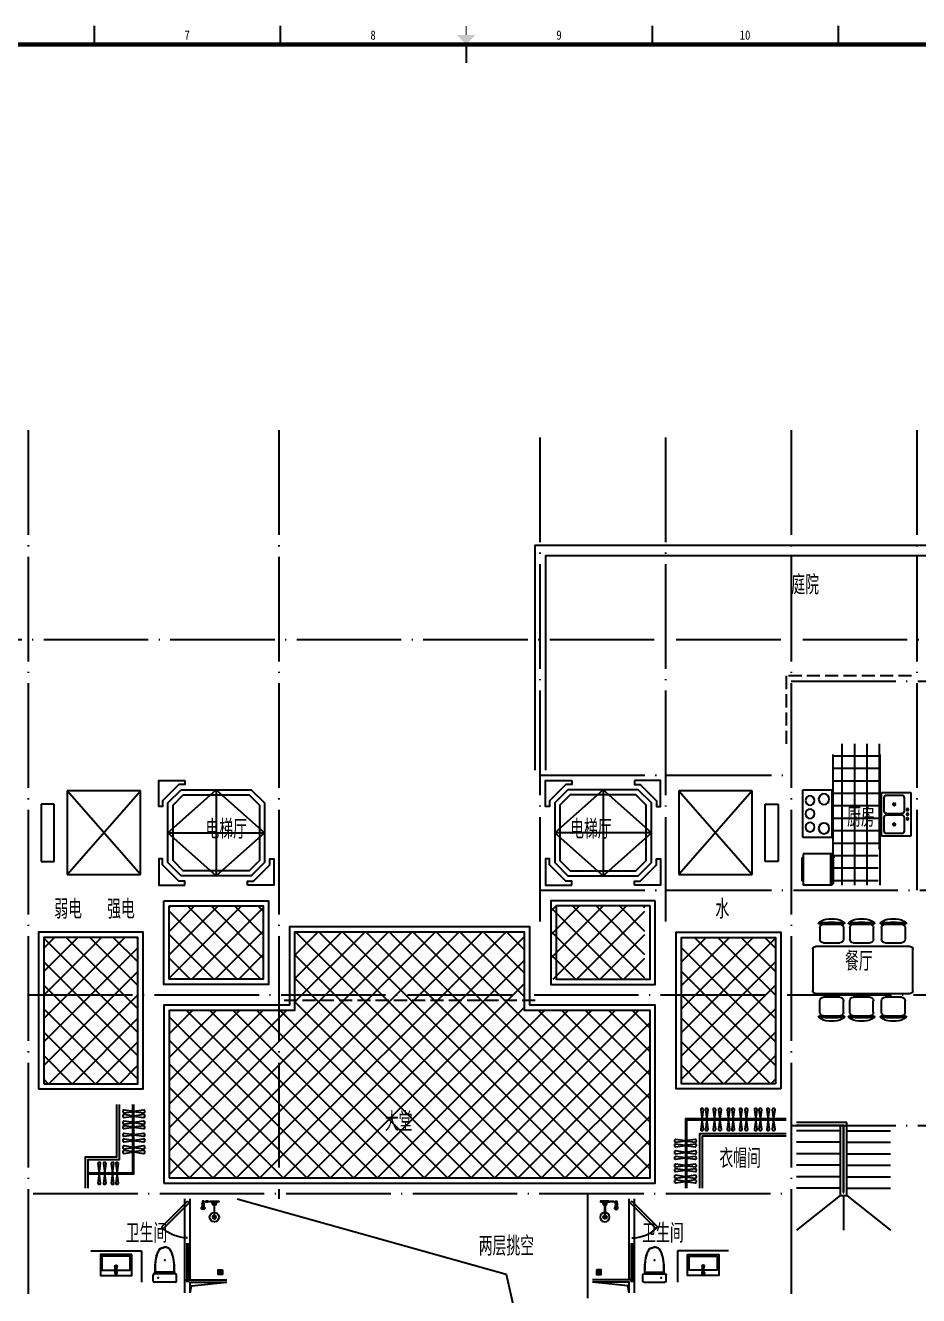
# Model space of a CAD drawing. Extents: x 921942 to 1159542, y -958603 to -790785.
# Drawn here: x 1003142 to 1020228, y -899172 to -874872 of the extents above; entities that cross this region are included whole.
import ezdxf
from ezdxf.enums import TextEntityAlignment as Align

# ---------------------------------------------------------------- set-up
doc = ezdxf.new("R2010")
doc.units = 0
doc.header["$LTSCALE"] = 1000
doc.header["$MEASUREMENT"] = 0
doc.linetypes.add('DASH', pattern=[0.35, 0.25, -0.1])
doc.linetypes.add('DOTE', pattern=[2.42, 2, -0.2, 0.02, -0.2])
doc.layers.get('0').update_dxf_attribs({"linetype": 'CONTINUOUS'})
for name, color, linetype in [('DOTE', 1, 'DOTE'), ('STAIR', 2, 'CONTINUOUS'), ('TT', 7, 'CONTINUOUS'), ('厨卫', 8, 'CONTINUOUS'), ('图框', 255, 'CONTINUOUS'), ('家具', 8, 'CONTINUOUS'), ('平面填充', 250, 'CONTINUOUS'), ('看线', 2, 'CONTINUOUS'), ('管道', 8, 'CONTINUOUS'), ('造型墙', 55, 'CONTINUOUS')]:
    doc.layers.add(name, color=color, linetype=linetype)
doc.styles.get("Standard").update_dxf_attribs({"font": 'GBENOR', "bigfont": 'GBCBIG'})
doc.styles.add('TKZ1', font='SIMHEI.TTF', dxfattribs={"width": 0.7})
pattern_1 = [(45, (33718.2, 5595.37), (-224.5064, 224.5064), []), (135, (33718.2, 5595.37), (-224.5064, -224.5064), [])]

# ---------------------------------------------------------------- blocks, each defined once
blk = doc.blocks.new('fdgfhghjy')
at = {"layer": '家具'}
for p, q in [((-572, -1297), (-572, 518)), ((-522, 568), (278, 568)), ((328, 518), (328, -1297)), ((-1102, 245), (-1102, 146)), ((-1002, 425), (-1002, -35)), ((-934, 420), (-709, 420)), ((-642, 353), (-642, 38)), ((397, 38), (397, 353)), ((689, 420), (464, 420)), ((757, -35), (757, 425)), ((857, 146), (857, 245)), ((-1002, -183), (-1002, -643)), ((-934, -30), (-709, -30)), ((-934, -188), (-709, -188)), ((689, -30), (464, -30)), ((689, -188), (464, -188)), ((757, -643), (757, -183)), ((-1102, -363), (-1102, -462)), ((-642, -255), (-642, -570)), ((397, -570), (397, -255)), ((857, -462), (857, -363)), ((-934, -638), (-709, -638)), ((689, -638), (464, -638)), ((-1102, -936), (-1102, -1035)), ((-1002, -755), (-1002, -1215)), ((-934, -760), (-709, -760)), ((-642, -828), (-642, -1143)), ((397, -1143), (397, -828)), ((689, -760), (464, -760)), ((757, -1215), (757, -755)), ((857, -1035), (857, -936)), ((-934, -1210), (-709, -1210)), ((689, -1210), (464, -1210)), ((278, -1347), (-522, -1347))]:
    blk.add_line(p, q, dxfattribs=at)
for centre, radius, start, end in [((-522, 518), 50, 90, 180), ((278, 518), 50, 0, 90), ((-786, 235), 316, 139.2735, 178.2349), ((1676, 195), 2713, 174.8023, 185.1977), ((-1018, 435), 10, 67.33, 139.2735), ((-1022, 425), 20, 0, 67.33), ((-934, 353), 67.5, 90, 180), ((-709, 353), 67.5, 0, 90), ((464, 353), 67.5, 90, 180), ((689, 353), 67.5, 0, 90), ((777, 425), 20, 112.67, 180), ((773, 435), 10, 40.7265, 112.67), ((541, 235), 316, 1.7651, 40.7265), ((-1921, 195), 2713, 354.8023, 5.1977), ((-786, 156), 316, 181.7651, 220.7265), ((-934, 38), 67.5, 180, 270), ((-709, 38), 67.5, 270, 0), ((464, 38), 67.5, 180, 270), ((689, 38), 67.5, 270, 0), ((541, 156), 316, 319.2735, 358.2349), ((-786, -373), 316, 139.2735, 178.2349), ((1676, -413), 2713, 174.8023, 185.1977), ((-1018, -44), 10, 220.7265, 292.67), ((-1018, -174), 10, 67.33, 139.2735), ((-1022, -35), 20, 292.67, 0), ((-1022, -183), 20, 0, 67.33), ((-934, -255), 67.5, 90, 180), ((-709, -255), 67.5, 0, 90), ((464, -255), 67.5, 90, 180), ((689, -255), 67.5, 0, 90), ((777, -35), 20, 180, 247.33), ((777, -183), 20, 112.67, 180), ((773, -44), 10, 247.33, 319.2735), ((773, -174), 10, 40.7265, 112.67), ((541, -373), 316, 1.7651, 40.7265), ((-1921, -413), 2713, 354.8023, 5.1977), ((-786, -453), 316, 181.7651, 220.7265), ((541, -453), 316, 319.2735, 358.2349), ((-1018, -652), 10, 220.7265, 292.67), ((-1022, -643), 20, 292.67, 0), ((-934, -570), 67.5, 180, 270), ((-709, -570), 67.5, 270, 0), ((464, -570), 67.5, 180, 270), ((689, -570), 67.5, 270, 0), ((777, -643), 20, 180, 247.33), ((773, -652), 10, 247.33, 319.2735), ((-786, -945), 316, 139.2735, 178.2349), ((1676, -985), 2713, 174.8023, 185.1977), ((-1018, -746), 10, 67.33, 139.2735), ((-1022, -755), 20, 0, 67.33), ((-934, -828), 67.5, 90, 180), ((-709, -828), 67.5, 0, 90), ((464, -828), 67.5, 90, 180), ((689, -828), 67.5, 0, 90), ((777, -755), 20, 112.67, 180), ((773, -746), 10, 40.7265, 112.67), ((541, -945), 316, 1.7651, 40.7265), ((-1921, -985), 2713, 354.8023, 5.1977), ((-786, -1025), 316, 181.7651, 220.7265), ((-934, -1143), 67.5, 180, 270), ((-709, -1143), 67.5, 270, 0), ((464, -1143), 67.5, 180, 270), ((689, -1143), 67.5, 270, 0), ((541, -1025), 316, 319.2735, 358.2349), ((-1018, -1225), 10, 220.7265, 292.67), ((-1022, -1215), 20, 292.67, 0), ((-522, -1297), 50, 180, 270), ((278, -1297), 50, 270, 0), ((777, -1215), 20, 180, 247.33), ((773, -1225), 10, 247.33, 319.2735)]:
    blk.add_arc(centre, radius, start, end, dxfattribs=at)
blk = doc.blocks.new('aswqdfrsgfh')
at = {"layer": '厨卫', "linetype": 'ByBlock'}
for p, q in [((-513, 299), (-513, -260)), ((401, 299), (-513, 299)), ((401, -260), (401, 299)), ((-513, -260), (401, -260))]:
    blk.add_line(p, q, dxfattribs=at)
for centre, radius in [((-310, 159), 88.9), ((-56, 159), 88.9), ((198, 159), 88.9), ((-336, -108), 102), ((223, -108), 102)]:
    blk.add_circle(centre, radius, dxfattribs=at)
blk = doc.blocks.new('wasfsdgdfh')
at = {"layer": '厨卫', "linetype": 'ByBlock'}
for p, q in [((-317, 406), (241, 406)), ((-317, -432), (-317, 406)), ((-190, 51), (-190, 305)), ((-140, 356), (140, 356)), ((190, 305), (190, 51)), ((241, 406), (241, -432)), ((140, 0), (-140, 0)), ((-190, -330), (-190, -76)), ((-140, -25), (140, -25)), ((190, -76), (190, -330)), ((241, -432), (-317, -432)), ((140, -381), (-140, -381))]:
    blk.add_line(p, q, dxfattribs=at)
at = {"layer": '厨卫', "linetype": 'ByBlock', "extrusion": (0, 0, -1)}
for centre, major_axis, start_param, end_param in [((-140, 305), (0.1, 50.8), 4.711206, 6.282002), ((140, 305), (-0.1, 50.8), 0.001187, 1.571983), ((-254, 76), (-13.5, 13.5), 3.926991, 10.210176), ((-254, -13), (-13.5, 13.5), 3.926991, 10.210176), ((-140, 51), (-0.1, 50.8), 3.142779, 4.713576), ((0, 178), (-18, 18), 3.926991, 10.210176), ((140, 51), (0.1, 50.8), 1.569613, 3.140409), ((-254, -102), (-13.5, 13.5), 3.926991, 10.210176), ((-140, -76), (0.1, 50.8), 4.711206, 6.282002), ((0, -203), (-18, 18), 3.926991, 10.210176), ((140, -76), (-0.1, 50.8), 0.001187, 1.571983), ((-140, -330), (-0.1, 50.8), 3.142779, 4.713576), ((140, -330), (0.1, 50.8), 1.569613, 3.140409)]:
    blk.add_ellipse(centre, major_axis=major_axis, ratio=1, start_param=start_param, end_param=end_param, dxfattribs=at)
blk = doc.blocks.new('A$C0C200289')
at = {"layer": '家具'}
for p, q in [((-150, 72), (-150, 597)), ((600, 597), (-150, 597)), ((500, 623), (-48, 623)), ((-48, 613), (-48, 623)), ((500, 613), (-48, 613)), ((500, 613), (500, 623)), ((600, 72), (600, 597)), ((-144, 72), (-150, 72)), ((-150, 53), (-150, 62)), ((-144, 62), (-150, 62)), ((-144, 62), (-144, 72)), ((568, 22), (-118, 22)), ((499, 22), (499, 0)), ((535, 22), (535, 0)), ((594, 62), (594, 72)), ((594, 72), (600, 72)), ((594, 62), (600, 62)), ((600, 53), (600, 62)), ((499, 0), (535, 0))]:
    blk.add_line(p, q, dxfattribs=at)
at = {"layer": '家具', "color": 251}
for p, q in [((594, 72), (-144, 72)), ((594, 62), (-144, 62))]:
    blk.add_line(p, q, dxfattribs=at)
at = {"layer": '家具'}
for centre, start, end in [((-118, 53), 180, 270), ((568, 53), 270, 0)]:
    blk.add_arc(centre, 31.5, start, end, dxfattribs=at)
blk = doc.blocks.new('图框2')
at = {"layer": '图框', "color": 0}
for p, q in [((32725, 58900), (32725, 58400)), ((37762, 58900), (37762, 58400)), ((47838, 58900), (47838, 58400)), ((52875, 58900), (52875, 58400)), ((42800, 58400), (42800, 57900))]:
    blk.add_line(p, q, dxfattribs=at)
at = {"layer": '图框', "color": 0, "const_width": 30}
blk.add_lwpolyline([(42800, 58650), (42800, 58900)], dxfattribs=at)
at = {"layer": '图框', "color": 0, "const_width": 120}
blk.add_lwpolyline([(83100, 58400), (2500, 58400), (2500, 1000), (83100, 1000)], close=True, dxfattribs=at)
at = {"layer": '图框', "color": 0}
blk.add_solid([(42550, 58650), (43050, 58650), (42800, 58400)], dxfattribs=at)
at = {"layer": '图框', "color": 0, "style": 'TKZ1', "width": 0.85}
for s, p in [('7', (35244, 58650)), ('8', (40281, 58650)), ('9', (45319, 58650)), ('10', (50356, 58650))]:
    blk.add_text(s, height=250, dxfattribs=at).set_placement(p, align=Align.MIDDLE)
blk = doc.blocks.new('asfdgfhgfh')
at = {"layer": '厨卫', "lineweight": -3}
for p, q in [((-222, -50), (-222, -125)), ((-222, -72), (-192, -72)), ((-192, -50), (-192, -125)), ((-12, -37), (-12, -27)), ((4, -42), (4, -315)), ((14, -315), (14, -42)), ((31, -37), (31, -27))]:
    blk.add_line(p, q, dxfattribs=at)
at = {"layer": '厨卫', "color": 8}
for p, q in [((-6, -37), (-6, -27)), ((24, -34), (24, -27))]:
    blk.add_line(p, q, dxfattribs=at)
at = {"layer": '厨卫', "lineweight": -3}
for points in [[(-195, -40), (-195, -12), (-219, -12), (-219, -40)], [(-1, -27), (-46, -27), (-76, -22), (-76, -12)], [(-76, -12), (94, -12), (94, -22), (64, -27), (19, -27)], [(-19, -61), (-29, -61), (-29, -57), (-19, -57)], [(4, -82), (-19, -82), (-19, -37), (-6, -37)], [(24, -37), (37, -37), (37, -82), (14, -82)], [(37, -57), (47, -57), (47, -61), (37, -61)]]:
    blk.add_lwpolyline(points, dxfattribs=at)
for points in [[(-162, -12), (-162, -22), (-106, -22), (-106, -12)], [(40, -12), (40, -22), (-22, -22), (-22, -12)]]:
    blk.add_lwpolyline(points, close=True, dxfattribs=at)
at = {"layer": '厨卫', "color": 8}
for points in [[(4, -62), (-6, -62), (-6, -34), (-1, -34)], [(19, -34), (24, -34), (24, -62), (14, -62)]]:
    blk.add_lwpolyline(points, dxfattribs=at)
blk.add_lwpolyline([(19, -22), (19, -42), (-1, -42), (-1, -22)], close=True, dxfattribs=at)
for centre, radius in [((-207, -50), 15), ((-207, -99), 15), ((9, -315), 5)]:
    blk.add_circle(centre, radius, dxfattribs=at)
at = {"layer": '厨卫', "lineweight": -3}
blk.add_circle((9, -315), 89.5, dxfattribs=at)
for centre, start, end in [((-239, -119), 286.4181, 340.3267), ((-175, -119), 199.6733, 253.5819)]:
    blk.add_arc(centre, 17.7, start, end, dxfattribs=at)
at = {"layer": '厨卫', "color": 8}
for centre, radius, start, end in [((-207, -50), 17, 133.3359, 208.0725), ((-207, -99), 17, 151.9275, 28.0725), ((-207, -50), 17, 331.9275, 46.6641), ((9, -315), 35, 98.2132, 81.7868), ((9, -315), 9, 123.749, 56.251)]:
    blk.add_arc(centre, radius, start, end, dxfattribs=at)
at = {"layer": '厨卫', "lineweight": -3, "extrusion": (0, 0, -1)}
for centre, major_axis, ratio, start_param, end_param in [((-207, -147), (33.6, 0), 0.612909, -0.37962, 3.521213), ((-207, -138), (31.4, 0), 0.47884, -1.072899, 4.214492)]:
    blk.add_ellipse(centre, major_axis=major_axis, ratio=ratio, start_param=start_param, end_param=end_param, dxfattribs=at)
blk = doc.blocks.new('aswfdgdfh')
at = {"layer": '厨卫'}
blk.add_lwpolyline([(43, -43), (43, 43), (-43, 43), (-43, -43)], close=True, dxfattribs=at)
at = {"layer": '厨卫', "color": 8}
for points in [[(-33, 0), (-33, 1), (-17, 1), (-17, 0)], [(-24, 23), (-22, 24), (-11, 13), (-13, 12)], [(0, 33), (1, 33), (1, 17), (0, 17)], [(23, 24), (24, 22), (13, 11), (12, 13)], [(33, 0), (33, -1), (17, -1), (17, 0)], [(-23, -24), (-24, -22), (-13, -11), (-12, -13)], [(0, -33), (-1, -33), (-1, -17), (0, -17)], [(24, -23), (22, -24), (11, -13), (13, -12)]]:
    blk.add_lwpolyline(points, close=True, dxfattribs=at)
blk.add_circle((0, 0), 36.6, dxfattribs=at)
blk = doc.blocks.new('DR2045')
at = {"color": 0, "linetype": 'ByBlock'}
for p, q in [((0, 0), (-1.06, -1.06)), ((0, 0), (16.97, -16.97)), ((-1.06, -1.06), (15.91, -18.03))]:
    blk.add_line(p, q, dxfattribs=at)
blk.add_arc((0, 0), 24, 270, 315, dxfattribs=at)
blk = doc.blocks.new('asfdgfh')
at = {"layer": '厨卫', "ltscale": 100}
for p, q in [((-266, -207, 0), (-266, -92, 0)), ((159, -67, 0), (-241, -67, 0)), ((159, -232, 0), (-241, -232, 0)), ((145, -40, 0), (-228, -40, 0)), ((184, -207, 0), (184, -92, 0))]:
    blk.add_line(p, q, dxfattribs=at)
for centre, radius, start, end in [((-241, -92, 0), 25, 90, 180), ((-241, -207, 0), 25, 180, 270), ((-261, -39, 0), 33.7, 303.6157, 10.847), ((178, -39, 0), 33.9, 169.3113, 235.1347), ((159, -92, 0), 25, 0, 90), ((159, -207, 0), 25, 270, 0)]:
    blk.add_arc(centre, radius, start, end, dxfattribs=at)
for points, knots in [([(-227, -33, 0), (-227, 85, 0), (-226, 243, 0), (-137, 424, 0), (-69, 441, 0), (-41, 448, 0)], [0, 0, 0, 0, 355.24272, 473.249847, 556.576042, 556.576042, 556.576042, 556.576042]), ([(-222, -41, 0), (-222, -2, 0), (-222, 29, 0), (-220, 90, 0), (-219, 121, 0), (-213, 182, 0), (-208, 213, 0), (-198, 258, 0), (-194, 273, 0), (-187, 296, 0), (-184, 303, 0), (-180, 315, 0), (-179, 319, 0), (-176, 326, 0), (-174, 330, 0), (-170, 341, 0), (-167, 348, 0), (-160, 363, 0), (-156, 369, 0), (-148, 382, 0), (-143, 389, 0), (-134, 400, 0), (-129, 405, 0), (-121, 412, 0), (-118, 414, 0), (-112, 418, 0), (-109, 420, 0), (-102, 423, 0), (-99, 425, 0), (-92, 428, 0), (-89, 429, 0), (-78, 433, 0), (-71, 435, 0), (-56, 440, 0), (-48, 441, 0), (-40, 443, 0)], [0, 0, 0, 0, 92.762674, 92.762674, 185.525347, 185.525347, 278.288021, 278.288021, 324.669358, 324.669358, 347.860026, 347.860026, 359.45536, 359.45536, 371.050694, 371.050694, 394.241363, 394.241363, 417.432031, 417.432031, 440.6227, 440.6227, 463.813368, 463.813368, 475.408702, 475.408702, 487.004036, 487.004036, 498.599371, 498.599371, 510.194705, 510.194705, 533.385373, 533.385373, 556.576042, 556.576042, 556.576042, 556.576042]), ([(140, -40, 0), (140, -2, 0), (139, 29, 0), (138, 90, 0), (136, 121, 0), (130, 182, 0), (125, 213, 0), (115, 258, 0), (111, 273, 0), (104, 296, 0), (101, 303, 0), (97, 315, 0), (96, 319, 0), (93, 326, 0), (92, 330, 0), (87, 341, 0), (84, 348, 0), (77, 363, 0), (73, 369, 0), (65, 382, 0), (61, 389, 0), (51, 400, 0), (46, 405, 0), (38, 412, 0), (35, 414, 0), (29, 418, 0), (26, 420, 0), (20, 423, 0), (16, 425, 0), (10, 428, 0), (6, 429, 0), (-4, 433, 0), (-12, 435, 0), (-27, 440, 0), (-35, 441, 0), (-43, 443, 0)], [0, 0, 0, 0, 92.762674, 92.762674, 185.525347, 185.525347, 278.288021, 278.288021, 324.669358, 324.669358, 347.860026, 347.860026, 359.45536, 359.45536, 371.050694, 371.050694, 394.241363, 394.241363, 417.432031, 417.432031, 440.6227, 440.6227, 463.813368, 463.813368, 475.408702, 475.408702, 487.004036, 487.004036, 498.599371, 498.599371, 510.194705, 510.194705, 533.385373, 533.385373, 556.576042, 556.576042, 556.576042, 556.576042]), ([(145, -33, 0), (144, 85, 0), (143, 243, 0), (54, 424, 0), (-13, 441, 0), (-41, 448, 0)], [0, 0, 0, 0, 355.24272, 473.249847, 556.576042, 556.576042, 556.576042, 556.576042])]:
    blk.add_open_spline(points, degree=3, knots=knots, dxfattribs=at)
at = {"layer": '厨卫'}
for p in [(-42, 189, 0), (-171, -149, 0)]:
    blk.add_point(p, dxfattribs=at)
blk = doc.blocks.new('asfsdgdfh')
at = {"layer": '厨卫'}
for p, q in [((-103, -121), (-103, -33)), ((-73, -121), (-73, -33))]:
    blk.add_line(p, q, dxfattribs=at)
blk.add_lwpolyline([(212, 214), (-388, 214), (-388, -186), (212, -186)], close=True, dxfattribs=at)
blk.add_lwpolyline([(-73, -86), (172, -86, 0.414214), (182, -76), (182, 174, 0.414214), (172, 184), (-348, 184, 0.414214), (-358, 174), (-358, -76, 0.414214), (-348, -86), (-103, -86)], format="xyb", dxfattribs=at)
for radius in [25, 20]:
    blk.add_circle((-88, -11), radius, dxfattribs=at)
for centre, radius, start, end in [((-88, -138), 23, 99.4881, 80.5119), ((-88, -138), 12.3, 106.4136, 73.5864), ((-88, -138), 10.7, 108.3951, 71.6049), ((218, -111), 310, 175.5082, 184.4918), ((-88, -87), 2.86, 0, 180), ((-88, -136), 2.86, 180, 0), ((-394, -111), 310, 355.5082, 4.4918)]:
    blk.add_arc(centre, radius, start, end, dxfattribs=at)
for centre in [(-88, -33), (-88, -42), (-88, -44)]:
    blk.add_ellipse(centre, major_axis=(-15.3, 0), ratio=0.448066, start_param=3.141593, end_param=6.283185, dxfattribs=at)

msp = doc.modelspace()

# ---------------------------------------------------------------- hatches: boundary and pattern name
at = {"layer": '平面填充'}
h = msp.add_hatch(dxfattribs=at)
h.set_pattern_fill('NET', color=256, scale=75, style=0)
h.set_pattern_definition([(0, (236289.77, -36358.97), (0, 238.125), []), (90, (236289.77, -36358.97), (-238.125, 1e-14), [])])
edge = h.paths.add_edge_path()
edge.add_line((1019492, -888718), (1019492, -888618))
edge.add_line((1019492, -888618), (1019452, -888618))
edge.add_line((1019452, -888618), (1018692, -888618))
edge.add_line((1018692, -888618), (1018692, -888718))
edge.add_line((1018692, -888718), (1018592, -888718))
edge.add_line((1018592, -888718), (1018592, -890739))
edge.add_ellipse((1018561, -890743), major_axis=(31.5, 0), ratio=0.8, start_angle=0, end_angle=90, ccw=False)
edge.add_line((1018593, -890743), (1018593, -890769))
edge.add_line((1018593, -890769), (1018615, -890769))
edge.add_line((1018615, -890769), (1018615, -890798))
edge.add_line((1018615, -890798), (1018593, -890798))
edge.add_line((1018593, -890798), (1018593, -891292))
edge.add_ellipse((1018561, -891292), major_axis=(-31.5, 0), ratio=0.8, start_angle=90.0041, end_angle=180, ccw=False)
edge.add_line((1018570, -891318), (1018692, -891318))
edge.add_line((1018692, -891318), (1018692, -891418))
edge.add_arc((1019472, -891418), 780, 91.4693, 179.999, ccw=False)
edge.add_line((1019452, -890638), (1019452, -890638))
edge.add_line((1019452, -890638), (1019492, -890638))
edge.add_line((1019492, -890638), (1019492, -888718))
h.paths.add_polyline_path([(1018783, -890315), (1019462, -890315), (1019462, -889774), (1018783, -889774)], flags=24)
edge = h.paths.add_edge_path()
edge.add_line((1018698, -891318), (1019452, -891318))
edge.add_line((1019452, -891318), (1019452, -890638))
edge.add_arc((1019472, -891418), 780, 91.4693, 172.6341)
h = msp.add_hatch(dxfattribs=at)
h.set_pattern_fill('NET', color=256, scale=100, angle=45, style=0)
h.set_pattern_definition([(45, (93018.2, 47549.7), (-224.5064, 224.5064), []), (135, (93018.2, 47549.7), (-224.5064, -224.5064), [])])
h.paths.add_polyline_path([(1007692, -891718), (1005892, -891718), (1005892, -893118), (1007692, -893118)])
h = msp.add_hatch(dxfattribs=at)
h.set_pattern_fill('NET', color=256, scale=100, angle=45, style=0)
h.set_pattern_definition([(135, (1927865.6, 47549.7), (224.5064, 224.5064), []), (45, (1927865.6, 47549.7), (224.5064, -224.5064), [])])
h.paths.add_polyline_path([(1013192, -891718), (1014992, -891718), (1014992, -893118), (1013192, -893118)])
h = msp.add_hatch(dxfattribs=at)
h.set_pattern_fill('NET', color=256, scale=100, angle=45, style=0)
h.set_pattern_definition(pattern_1)
h.paths.add_polyline_path([(1005892, -896918), (1015092, -896918), (1015092, -893718), (1012692, -893718), (1012692, -892218), (1008292, -892218), (1008292, -893718), (1005892, -893718)])
h = msp.add_hatch(dxfattribs=at)
h.set_pattern_fill('NET', color=256, scale=100, angle=45, style=0)
h.set_pattern_definition(pattern_1)
h.paths.add_polyline_path([(1003492, -895118), (1005292, -895118), (1005292, -892318), (1003492, -892318)])
h = msp.add_hatch(dxfattribs=at)
h.set_pattern_fill('NET', color=256, scale=100, angle=45, style=0)
h.set_pattern_definition([(135, (1987265.6, 5595.37), (224.5064, 224.5064), []), (45, (1987265.6, 5595.37), (224.5064, -224.5064), [])])
h.paths.add_polyline_path([(1017492, -895118), (1015692, -895118), (1015692, -892318), (1017492, -892318)])

# ---------------------------------------------------------------- linework, layer by layer
at = {"layer": 'DOTE', "linetype": 'DOTE'}
for p, q in [((1003192, -882618), (1003192, -909718)), ((1007992, -882618), (1007992, -897318)), ((1012992, -892018), (1012992, -882618)), ((1015392, -892018), (1015392, -882618)), ((1017792, -882618), (1017792, -909718)), ((1020192, -882618), (1020192, -891418)), ((991392, -886618), (1030692, -886618)), ((1017792, -887418), (1030692, -887418)), ((1012992, -889218), (1017792, -889218)), ((1012992, -891418), (1030692, -891418)), ((1003192, -893418), (1030692, -893418)), ((1017792, -895918), (1030692, -895918)), ((1003292, -897218), (1017792, -897218)), ((1013892, -897218), (1013892, -909718))]:
    msp.add_line(p, q, dxfattribs=at)
at = {"layer": 'STAIR'}
for p, q in [((1005342, -889518), (1003942, -889518)), ((1003942, -889518), (1003942, -891118)), ((1003942, -891118), (1005342, -889518)), ((1005342, -891118), (1003942, -889518)), ((1005342, -891118), (1005342, -889518)), ((1017042, -889518), (1015642, -889518)), ((1015642, -889518), (1015642, -891118)), ((1017042, -889518), (1015642, -891118)), ((1015642, -889518), (1017042, -891118)), ((1017042, -891118), (1017042, -889518)), ((1003692, -889768), (1003442, -889768)), ((1003442, -889768), (1003442, -890868)), ((1003692, -890868), (1003692, -889768)), ((1017292, -890868), (1017292, -889768)), ((1017292, -889768), (1017542, -889768)), ((1017542, -889768), (1017542, -890868)), ((1003442, -890868), (1003692, -890868)), ((1017542, -890868), (1017292, -890868)), ((1003942, -891118), (1005342, -891118)), ((1015642, -891118), (1017042, -891118)), ((1018857, -895858), (1017892, -895858)), ((1018797, -895918), (1017892, -895918)), ((1018727, -895918), (1018727, -897258)), ((1018787, -895918), (1018787, -897198)), ((1018797, -897198), (1018797, -895918)), ((1018857, -897258), (1018857, -895858)), ((1018727, -896018), (1017892, -896018)), ((1018792, -896018), (1018787, -896018)), ((1018792, -897118), (1018792, -896018)), ((1018792, -896018), (1018797, -896018)), ((1018792, -896158), (1018792, -896898)), ((1018857, -896018), (1019692, -896018)), ((1018727, -896238), (1017892, -896238)), ((1018792, -896238), (1018787, -896238)), ((1018792, -896238), (1018797, -896238)), ((1018857, -896238), (1019692, -896238)), ((1018727, -896458), (1017892, -896458)), ((1018792, -896458), (1018787, -896458)), ((1018792, -896458), (1018797, -896458)), ((1018857, -896458), (1019692, -896458)), ((1018727, -896678), (1017892, -896678)), ((1018727, -896898), (1017892, -896898)), ((1018792, -896678), (1018787, -896678)), ((1018792, -896898), (1018787, -896898)), ((1018792, -896678), (1018797, -896678)), ((1018792, -896898), (1018797, -896898)), ((1018857, -896678), (1019692, -896678)), ((1018857, -896898), (1019692, -896898)), ((1018727, -897118), (1017892, -897118)), ((1018792, -897118), (1018797, -897118)), ((1018857, -897118), (1019692, -897118)), ((1018727, -897258), (1017892, -897918)), ((1018727, -897258), (1018857, -897258)), ((1018787, -897198), (1018797, -897198)), ((1018792, -897258), (1018792, -897918)), ((1018857, -897258), (1019692, -897918))]:
    msp.add_line(p, q, dxfattribs=at)
at = {"layer": '厨卫', "color": 3}
for p, q in [((1006192, -898868), (1006192, -897318)), ((1006292, -898868), (1006292, -897318)), ((1014692, -898868), (1014692, -897318)), ((1014792, -898868), (1014792, -897318))]:
    msp.add_line(p, q, dxfattribs=at)
at = {"layer": '厨卫'}
for p, q in [((1004392, -898318), (1005364, -898318)), ((1005364, -898318), (1005364, -898918)), ((1016592, -898318), (1015619, -898318)), ((1015619, -898318), (1015619, -898918))]:
    msp.add_line(p, q, dxfattribs=at)
at = {"layer": '厨卫', "linetype": 'ByBlock'}
for p, q in [((1006227, -898168), (1006227, -898918)), ((1006257, -898168), (1006257, -898918)), ((1014727, -898168), (1014727, -898918)), ((1014757, -898168), (1014757, -898918))]:
    msp.add_line(p, q, dxfattribs=at)
at = {"layer": '厨卫'}
for points in [[(1018592, -890737), (1018592, -888818)], [(1019492, -891318), (1019492, -888818)]]:
    msp.add_lwpolyline(points, dxfattribs=at)
at = {"layer": '家具'}
for points in [[(1004292, -897118), (1004292, -896518), (1004892, -896518), (1004892, -895518)], [(1004342, -897118), (1004342, -896568), (1004942, -896568), (1004942, -895518)], [(1004342, -896843), (1005217, -896843), (1005217, -895518)], [(1004342, -896823), (1005197, -896823), (1005197, -895518)], [(1017692, -895793), (1015767, -895793), (1015767, -897118)], [(1017692, -895813), (1015787, -895813), (1015787, -897118)], [(1016042, -897118), (1016042, -896068), (1017692, -896068)], [(1016092, -897118), (1016092, -896118), (1017692, -896118)]]:
    msp.add_lwpolyline(points, dxfattribs=at)
at = {"layer": '家具', "color": 8}
for points in [[(1005030, -895675), (1005217, -895648), (1005404, -895675, 0.459921), (1005427, -895656), (1005427, -895641, 0.459921), (1005404, -895622), (1005217, -895648), (1005030, -895622, 0.459921), (1005007, -895641), (1005007, -895656, 0.459921)], [(1016114, -895989), (1016087, -895802), (1016114, -895615, 0.459921), (1016095, -895592), (1016080, -895592, 0.459921), (1016060, -895615), (1016087, -895802), (1016060, -895989, 0.459921), (1016080, -896012), (1016095, -896012, 0.459921)], [(1016203, -895989), (1016176, -895802), (1016203, -895615, 0.459921), (1016183, -895592), (1016169, -895592, 0.459921), (1016149, -895615), (1016176, -895802), (1016149, -895989, 0.459921), (1016169, -896012), (1016183, -896012, 0.459921)], [(1016350, -895989), (1016323, -895802), (1016350, -895615, 0.459921), (1016330, -895592), (1016316, -895592, 0.459921), (1016296, -895615), (1016323, -895802), (1016296, -895989, 0.459921), (1016316, -896012), (1016330, -896012, 0.459921)], [(1016456, -895989), (1016429, -895802), (1016456, -895615, 0.459921), (1016437, -895592), (1016422, -895592, 0.459921), (1016403, -895615), (1016429, -895802), (1016403, -895989, 0.459921), (1016422, -896012), (1016437, -896012, 0.459921)], [(1016619, -895989), (1016592, -895802), (1016619, -895615, 0.459921), (1016599, -895592), (1016585, -895592, 0.459921), (1016565, -895615), (1016592, -895802), (1016565, -895989, 0.459921), (1016585, -896012), (1016599, -896012, 0.459921)], [(1016707, -895989), (1016680, -895802), (1016707, -895615, 0.459921), (1016688, -895592), (1016673, -895592, 0.459921), (1016653, -895615), (1016680, -895802), (1016653, -895989, 0.459921), (1016673, -896012), (1016688, -896012, 0.459921)], [(1016854, -895989), (1016827, -895802), (1016854, -895615, 0.459921), (1016835, -895592), (1016820, -895592, 0.459921), (1016800, -895615), (1016827, -895802), (1016800, -895989, 0.459921), (1016820, -896012), (1016835, -896012, 0.459921)], [(1016961, -895989), (1016934, -895802), (1016961, -895615, 0.459921), (1016941, -895592), (1016927, -895592, 0.459921), (1016907, -895615), (1016934, -895802), (1016907, -895989, 0.459921), (1016927, -896012), (1016941, -896012, 0.459921)], [(1017140, -895989), (1017113, -895802), (1017140, -895615, 0.459921), (1017120, -895592), (1017106, -895592, 0.459921), (1017086, -895615), (1017113, -895802), (1017086, -895989, 0.459921), (1017106, -896012), (1017120, -896012, 0.459921)], [(1017229, -895989), (1017202, -895802), (1017229, -895615, 0.459921), (1017209, -895592), (1017194, -895592, 0.459921), (1017175, -895615), (1017202, -895802), (1017175, -895989, 0.459921), (1017194, -896012), (1017209, -896012, 0.459921)], [(1017376, -895989), (1017349, -895802), (1017376, -895615, 0.459921), (1017356, -895592), (1017341, -895592, 0.459921), (1017322, -895615), (1017349, -895802), (1017322, -895989, 0.459921), (1017341, -896012), (1017356, -896012, 0.459921)], [(1017482, -895989), (1017455, -895802), (1017482, -895615, 0.459921), (1017463, -895592), (1017448, -895592, 0.459921), (1017428, -895615), (1017455, -895802), (1017428, -895989, 0.459921), (1017448, -896012), (1017463, -896012, 0.459921)], [(1005030, -895764), (1005217, -895737), (1005404, -895764, 0.459921), (1005427, -895744), (1005427, -895730, 0.459921), (1005404, -895710), (1005217, -895737), (1005030, -895710, 0.459921), (1005007, -895730), (1005007, -895744, 0.459921)], [(1005030, -895889), (1005217, -895862), (1005404, -895889, 0.459921), (1005427, -895869), (1005427, -895855, 0.459921), (1005404, -895835), (1005217, -895862), (1005030, -895835, 0.459921), (1005007, -895855), (1005007, -895869, 0.459921)], [(1005030, -895978), (1005217, -895951), (1005404, -895978, 0.459921), (1005427, -895958), (1005427, -895943, 0.459921), (1005404, -895924), (1005217, -895951), (1005030, -895924, 0.459921), (1005007, -895943), (1005007, -895958, 0.459921)], [(1005030, -896124), (1005217, -896098), (1005404, -896124, 0.459921), (1005427, -896105), (1005427, -896090, 0.459921), (1005404, -896071), (1005217, -896098), (1005030, -896071, 0.459921), (1005007, -896090), (1005007, -896105, 0.459921)], [(1005030, -896231), (1005217, -896204), (1005404, -896231, 0.459921), (1005427, -896211), (1005427, -896197, 0.459921), (1005404, -896177), (1005217, -896204), (1005030, -896177, 0.459921), (1005007, -896197), (1005007, -896211, 0.459921)], [(1015954, -896184), (1015767, -896211), (1015580, -896184, 0.459921), (1015557, -896204), (1015557, -896218, 0.459921), (1015580, -896238), (1015767, -896211), (1015954, -896238, 0.459921), (1015977, -896218), (1015977, -896204, 0.459921)], [(1005030, -896363), (1005217, -896336), (1005404, -896363, 0.459921), (1005427, -896343), (1005427, -896329, 0.459921), (1005404, -896309), (1005217, -896336), (1005030, -896309, 0.459921), (1005007, -896329), (1005007, -896343, 0.459921)], [(1005030, -896451), (1005217, -896424), (1005404, -896451, 0.459921), (1005427, -896431), (1005427, -896417, 0.459921), (1005404, -896397), (1005217, -896424), (1005030, -896397, 0.459921), (1005007, -896417), (1005007, -896431, 0.459921)], [(1015954, -896272), (1015767, -896299), (1015580, -896272, 0.459921), (1015557, -896292), (1015557, -896307, 0.459921), (1015580, -896326), (1015767, -896299), (1015954, -896326, 0.459921), (1015977, -896307), (1015977, -896292, 0.459921)], [(1015954, -896404), (1015767, -896431), (1015580, -896404, 0.459921), (1015557, -896424), (1015557, -896438, 0.459921), (1015580, -896458), (1015767, -896431), (1015954, -896458, 0.459921), (1015977, -896438), (1015977, -896424, 0.459921)], [(1004527, -896646), (1004554, -896833), (1004527, -897020, 0.459921), (1004547, -897043), (1004561, -897043, 0.459921), (1004581, -897020), (1004554, -896833), (1004581, -896646, 0.459921), (1004561, -896623), (1004547, -896623, 0.459921)], [(1004634, -896646), (1004661, -896833), (1004634, -897020, 0.459921), (1004654, -897043), (1004668, -897043, 0.459921), (1004688, -897020), (1004661, -896833), (1004688, -896646, 0.459921), (1004668, -896623), (1004654, -896623, 0.459921)], [(1004781, -896646), (1004808, -896833), (1004781, -897020, 0.459921), (1004801, -897043), (1004815, -897043, 0.459921), (1004835, -897020), (1004808, -896833), (1004835, -896646, 0.459921), (1004815, -896623), (1004801, -896623, 0.459921)], [(1004870, -896646), (1004896, -896833), (1004870, -897020, 0.459921), (1004889, -897043), (1004904, -897043, 0.459921), (1004923, -897020), (1004896, -896833), (1004923, -896646, 0.459921), (1004904, -896623), (1004889, -896623, 0.459921)], [(1015954, -896511), (1015767, -896538), (1015580, -896511, 0.459921), (1015557, -896530), (1015557, -896545, 0.459921), (1015580, -896564), (1015767, -896538), (1015954, -896564, 0.459921), (1015977, -896545), (1015977, -896530, 0.459921)], [(1015954, -896658), (1015767, -896684), (1015580, -896658, 0.459921), (1015557, -896677), (1015557, -896692, 0.459921), (1015580, -896711), (1015767, -896684), (1015954, -896711, 0.459921), (1015977, -896692), (1015977, -896677, 0.459921)], [(1015954, -896746), (1015767, -896773), (1015580, -896746, 0.459921), (1015557, -896766), (1015557, -896780, 0.459921), (1015580, -896800), (1015767, -896773), (1015954, -896800, 0.459921), (1015977, -896780), (1015977, -896766, 0.459921)], [(1015954, -896871), (1015767, -896898), (1015580, -896871, 0.459921), (1015557, -896891), (1015557, -896905, 0.459921), (1015580, -896925), (1015767, -896898), (1015954, -896925, 0.459921), (1015977, -896905), (1015977, -896891, 0.459921)], [(1015954, -896960), (1015767, -896987), (1015580, -896960, 0.459921), (1015557, -896979), (1015557, -896994, 0.459921), (1015580, -897014), (1015767, -896987), (1015954, -897014, 0.459921), (1015977, -896994), (1015977, -896979, 0.459921)]]:
    msp.add_lwpolyline(points, format="xyb", close=True, dxfattribs=at)
at = {"layer": '平面填充'}
for p, q in [((1006792, -889493), (1006792, -891143)), ((1014192, -889493), (1014192, -891143)), ((1005867, -890318), (1007717, -890318)), ((1015117, -890318), (1013267, -890318))]:
    msp.add_line(p, q, dxfattribs=at)
for points in [[(1006792, -889493), (1007717, -890318), (1006792, -891143), (1005867, -890318)], [(1006121, -889493), (1007463, -889493), (1007717, -889746), (1007717, -890889), (1007463, -891143), (1006121, -891143), (1005867, -890889), (1005867, -889746)], [(1006162, -889593), (1007422, -889593), (1007617, -889788), (1007617, -890847), (1007422, -891043), (1006162, -891043), (1005967, -890847), (1005967, -889788)], [(1014192, -889493), (1013267, -890318), (1014192, -891143), (1015117, -890318)], [(1014863, -889493), (1013521, -889493), (1013267, -889746), (1013267, -890889), (1013521, -891143), (1014863, -891143), (1015117, -890889), (1015117, -889746)], [(1014822, -889593), (1013562, -889593), (1013367, -889788), (1013367, -890847), (1013562, -891043), (1014822, -891043), (1015017, -890847), (1015017, -889788)], [(1005792, -891618), (1007792, -891618), (1007792, -893218), (1005792, -893218)], [(1005892, -891718), (1007692, -891718), (1007692, -893118), (1005892, -893118)], [(1015192, -891618), (1013192, -891618), (1013192, -893218), (1015192, -893218)], [(1015092, -891718), (1013292, -891718), (1013292, -893118), (1015092, -893118)], [(1003392, -895218), (1005392, -895218), (1005392, -892218), (1003392, -892218)], [(1005792, -897018), (1015192, -897018), (1015192, -893618), (1012792, -893618), (1012792, -892118), (1008192, -892118), (1008192, -893618), (1005792, -893618)], [(1005892, -896918), (1015092, -896918), (1015092, -893718), (1012692, -893718), (1012692, -892218), (1008292, -892218), (1008292, -893718), (1005892, -893718)], [(1017592, -895218), (1015592, -895218), (1015592, -892218), (1017592, -892218)], [(1003492, -895118), (1005292, -895118), (1005292, -892318), (1003492, -892318)], [(1017492, -895118), (1015692, -895118), (1015692, -892318), (1017492, -892318)]]:
    msp.add_lwpolyline(points, close=True, dxfattribs=at)
at = {"layer": '看线', "linetype": 'DASH'}
msp.add_line((1008092, -893518), (1012892, -893518), dxfattribs=at)
msp.add_lwpolyline([(1020092, -887318), (1017692, -887318), (1017692, -888618)], dxfattribs=at)
at = {"layer": '管道'}
for points in [[(1006192, -899118), (1006192, -898868), (1006992, -898868)], [(1006292, -899118), (1006292, -898918), (1006992, -898918)], [(1006292, -899118), (1006319, -898982), (1006992, -898918)], [(1014792, -899118), (1014792, -898868), (1013992, -898868)], [(1014692, -899118), (1014692, -898918), (1013992, -898918)], [(1014692, -899118), (1014665, -898982), (1013992, -898918)]]:
    msp.add_lwpolyline(points, dxfattribs=at)
at = {"layer": '造型墙'}
for points in [[(1012892, -889118), (1012892, -884818), (1029292, -884818), (1029292, -909918), (1024042, -909918)], [(1029092, -885018), (1013092, -885018), (1013092, -889118)], [(1006192, -889318), (1006192, -889393), (1006079, -889393), (1005767, -889705), (1005767, -889818), (1005692, -889818), (1005692, -889318), (1006192, -889318)], [(1013592, -889318), (1013592, -889393), (1013479, -889393), (1013167, -889705), (1013167, -889818), (1013092, -889818), (1013092, -889318), (1013592, -889318)], [(1014792, -889318), (1014792, -889393), (1014904, -889393), (1015217, -889705), (1015217, -889818), (1015292, -889818), (1015292, -889318), (1014792, -889318)], [(1006192, -891318), (1006192, -891243), (1006079, -891243), (1005767, -890930), (1005767, -890818), (1005692, -890818), (1005692, -891318), (1006192, -891318)], [(1007392, -891318), (1007392, -891243), (1007504, -891243), (1007817, -890930), (1007817, -890818), (1007892, -890818), (1007892, -891318), (1007392, -891318)], [(1013592, -891318), (1013592, -891243), (1013479, -891243), (1013167, -890930), (1013167, -890818), (1013092, -890818), (1013092, -891318), (1013592, -891318)], [(1014792, -891318), (1014792, -891243), (1014904, -891243), (1015217, -890930), (1015217, -890818), (1015292, -890818), (1015292, -891318), (1014792, -891318)], [(1007192, -897318), (1012339, -898760), (1013792, -905218)]]:
    msp.add_lwpolyline(points, dxfattribs=at)

# ---------------------------------------------------------------- block references
at = {"layer": '厨卫', "xscale": -1}
for name, p, rotation in [('aswqdfrsgfh', (1018310, -890010), 90), ('aswfdgdfh', (1006872, -898723), 180)]:
    msp.add_blockref(name, p, dxfattribs=dict(at, rotation=rotation))
at = {"layer": '厨卫', "rotation": 180}
for name, p in [('wasfsdgdfh', (1019761, -889977)), ('aswfdgdfh', (1014112, -898723))]:
    msp.add_blockref(name, p, dxfattribs=at)
at = {"layer": '厨卫', "linetype": 'ByBlock', "yscale": 29.16666666674428, "zscale": 29.16666666670181}
for p, xscale in [((1006242, -897368), -29.16666666674428), ((1014742, -897368), 29.16666666674428)]:
    msp.add_blockref('DR2045', p, dxfattribs=dict(at, xscale=xscale))
at = {"layer": '厨卫'}
for name, p in [('asfdgfhgfh', (1006747, -897356)), ('asfdgfh', (1005850, -898686, 0)), ('asfsdgdfh', (1004964, -898602))]:
    msp.add_blockref(name, p, dxfattribs=at)
at = {"layer": '厨卫', "xscale": -1}
for name, p in [('asfdgfhgfh', (1014237, -897356)), ('asfdgfh', (1015134, -898686, 0)), ('asfsdgdfh', (1016020, -898602))]:
    msp.add_blockref(name, p, dxfattribs=at)
at = {"layer": '图框', "color": 0, "linetype": 'ByBlock', "xscale": 0.7063020216301084, "yscale": 0.7063020213972777, "zscale": 0.7063020214030876}
msp.add_blockref('图框2', (981342, -916483), dxfattribs=at)
at = {"layer": '家具'}
for name, p, xscale, rotation in [('A$C0C200289', (1018615, -891198), 0.8000000000465661, 90), ('fdgfhghjy', (1019550, -892821), -1, 270)]:
    msp.add_blockref(name, p, dxfattribs=dict(at, xscale=xscale, rotation=rotation))

# ---------------------------------------------------------------- texts
at = {"layer": 'TT', "color": 0, "linetype": 'Continuous'}
for s, height, p in [('庭院', 367.5, (1017794, -885758)), ('厨房', 367.5, (1018861, -890205)), ('电梯厅', 367.5, (1006587, -890433)), ('电梯厅', 367.5, (1013562, -890433)), ('弱电', 367.5, (1003695, -891963)), ('强电', 367.5, (1004706, -891963)), ('水', 368, (1016341, -891963)), ('餐厅', 367.5, (1018820, -892959)), ('大堂', 367.5, (1010018, -896029)), ('衣帽间', 367.5, (1016417, -896732)), ('卫生间', 367.5, (1005060, -898161)), ('卫生间', 367.5, (1014941, -898161)), ('两层挑空', 367.5, (1011814, -898407))]:
    msp.add_text(s, height=height, dxfattribs=at).set_placement(p)

doc.saveas('drawing.dxf')
